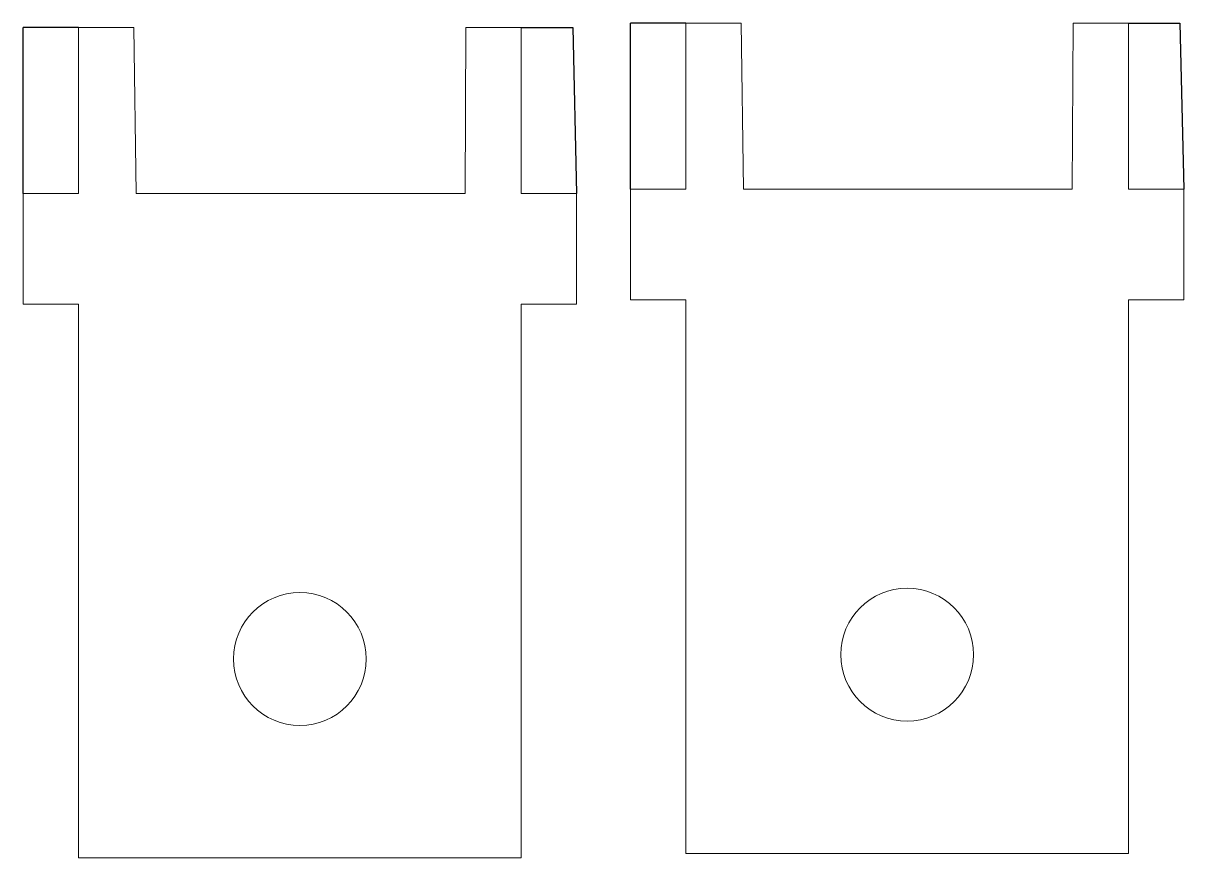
# Model space of a CAD drawing. Header units: inches. Extents: x -0.25 to 0.8, y -0.3 to 0.45.
import ezdxf

# ---------------------------------------------------------------- set-up
doc = ezdxf.new("R2010")
doc.units = ezdxf.units.IN
doc.header["$MEASUREMENT"] = 0

msp = doc.modelspace()

# ---------------------------------------------------------------- linework, layer by layer
at = {"color": 1}
for p, q in [((0.2987, 0.3039), (0.2987, 0.4539)), ((0.3487, 0.4539), (0.2987, 0.4539)), ((0.7487, 0.4539), (0.7952, 0.4539)), ((0.7952, 0.4539), (0.7987, 0.3039)), ((-0.25, 0.3), (-0.25, 0.45)), ((-0.2, 0.45), (-0.25, 0.45)), ((0.2, 0.45), (0.2465, 0.45)), ((0.2465, 0.45), (0.25, 0.3))]:
    msp.add_line(p, q, dxfattribs=at)
at = {"color": 1, "linetype": 'Continuous', "lineweight": 15}
for p, q in [((0.3987, 0.4539), (0.3487, 0.4539)), ((0.3487, 0.4539), (0.3487, 0.3039)), ((0.4007, 0.3039), (0.3987, 0.4539)), ((0.6987, 0.4539), (0.6978, 0.3039)), ((0.7487, 0.4539), (0.6987, 0.4539)), ((0.7487, 0.3039), (0.7487, 0.4539)), ((-0.15, 0.45), (-0.2, 0.45)), ((-0.2, 0.45), (-0.2, 0.3)), ((-0.1479, 0.3), (-0.15, 0.45)), ((0.15, 0.45), (0.1492, 0.3)), ((0.2, 0.45), (0.15, 0.45)), ((0.2, 0.3), (0.2, 0.45)), ((-0.2, 0.3), (-0.25, 0.3)), ((-0.25, 0.3), (-0.25, 0.2)), ((0.1492, 0.3), (-0.1479, 0.3)), ((0.25, 0.3), (0.2, 0.3)), ((0.25, 0.2), (0.25, 0.3)), ((0.3487, 0.3039), (0.2987, 0.3039)), ((0.2987, 0.3039), (0.2987, 0.2039)), ((0.6978, 0.3039), (0.4007, 0.3039)), ((0.7987, 0.3039), (0.7487, 0.3039)), ((0.7987, 0.2039), (0.7987, 0.3039)), ((-0.25, 0.2), (-0.2, 0.2)), ((-0.2, 0.2), (-0.2, -0.3)), ((0.2, -0.3), (0.2, 0.2)), ((0.2, 0.2), (0.25, 0.2)), ((0.2987, 0.2039), (0.3487, 0.2039)), ((0.3487, 0.2039), (0.3487, -0.2961)), ((0.7487, -0.2961), (0.7487, 0.2039)), ((0.7487, 0.2039), (0.7987, 0.2039)), ((-0.2, -0.3), (0.2, -0.3)), ((0.3487, -0.2961), (0.7487, -0.2961))]:
    msp.add_line(p, q, dxfattribs=at)
for centre in [(0, -0.1204), (0.5487, -0.1165)]:
    msp.add_circle(centre, 0.06, dxfattribs=at)

doc.saveas('drawing.dxf')
